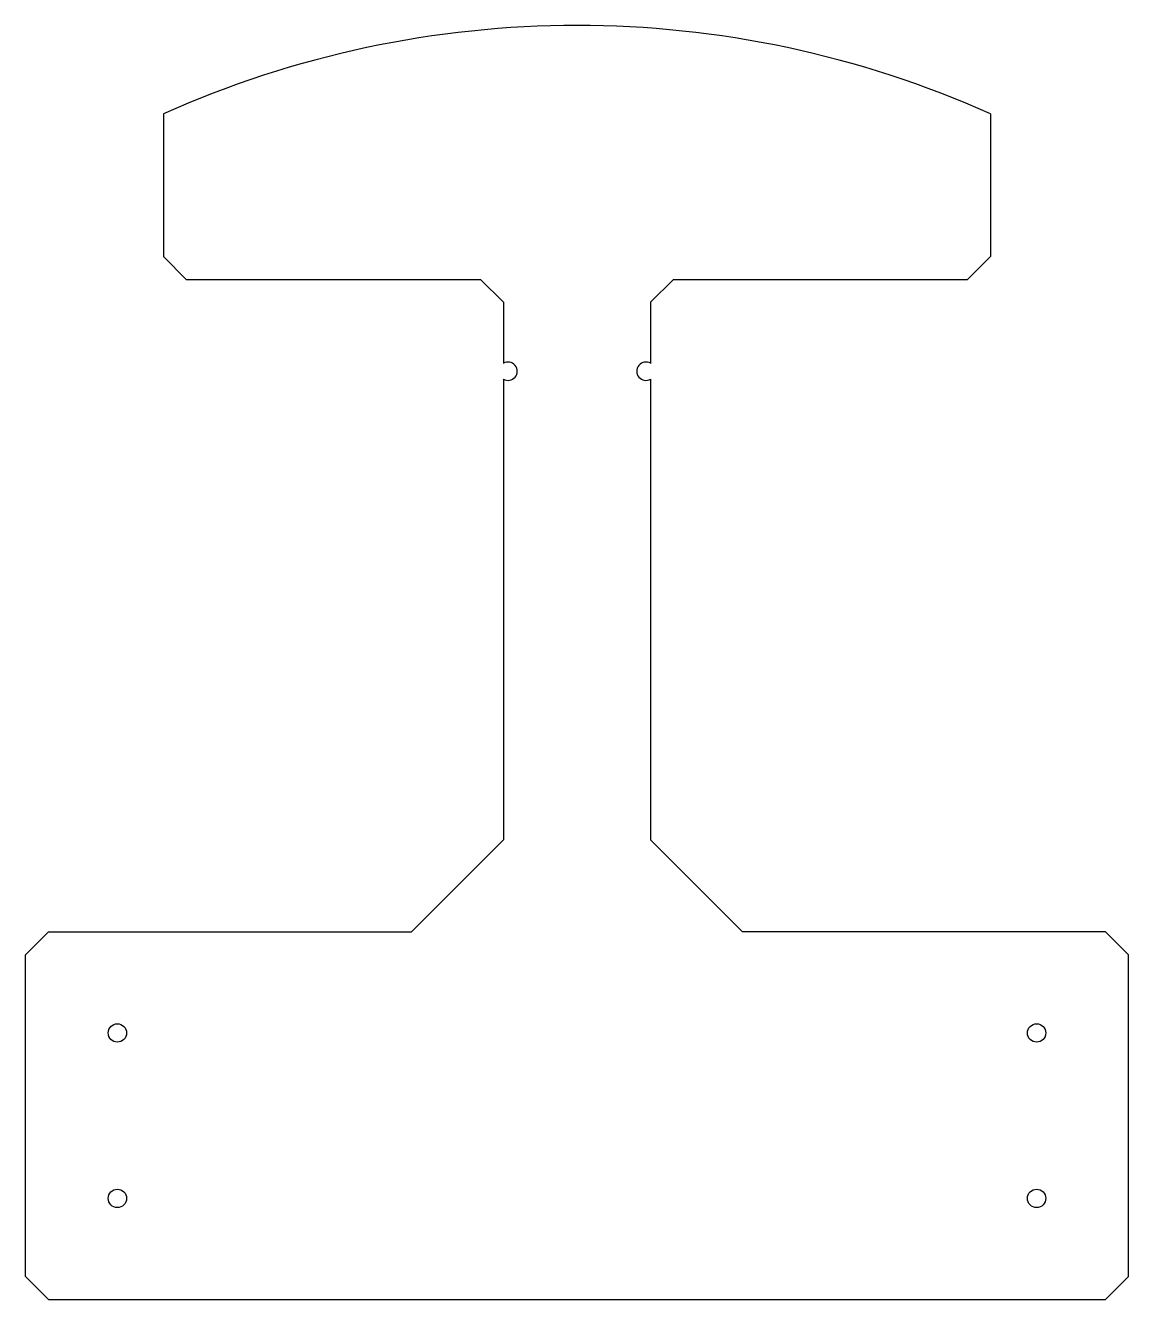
# Model space of a CAD drawing. Header units: millimetres. Extents: x -81 to 39, y -102 to 37.
import ezdxf

# ---------------------------------------------------------------- set-up
doc = ezdxf.new("R2010")
doc.units = ezdxf.units.MM

msp = doc.modelspace()

# ---------------------------------------------------------------- linework, layer by layer
at = {"color": 7, "linetype": 'Continuous'}
for p, q in [((-66.45, 27.34), (-66.45, 24.84)), ((23.55, 27.34), (23.55, 24.84)), ((-66.45, 24.84), (-66.45, 11.84)), ((23.55, 24.84), (23.55, 11.84)), ((-66.45, 11.84), (-63.95, 9.34)), ((21.05, 9.34), (23.55, 11.84)), ((-63.95, 9.34), (-31.95, 9.34)), ((-31.95, 9.34), (-29.45, 6.84)), ((-10.95, 9.34), (-13.45, 6.84)), ((-10.95, 9.34), (21.05, 9.34)), ((-29.45, 6.84), (-29.45, 0.2)), ((-13.45, 6.84), (-13.45, 0.2)), ((-29.45, -1.53), (-29.45, -51.66)), ((-13.45, -1.53), (-13.45, -51.66)), ((-29.45, -51.66), (-39.45, -61.66)), ((-13.45, -51.66), (-3.45, -61.66)), ((-81.45, -64.16), (-78.95, -61.66)), ((-78.95, -61.66), (-39.45, -61.66)), ((36.05, -61.66), (-3.45, -61.66)), ((38.55, -64.16), (36.05, -61.66)), ((-81.45, -99.16), (-81.45, -64.16)), ((38.55, -99.16), (38.55, -64.16)), ((-78.95, -101.66), (-81.45, -99.16)), ((36.05, -101.66), (38.55, -99.16)), ((-78.95, -101.66), (36.05, -101.66))]:
    msp.add_line(p, q, dxfattribs=at)
for centre in [(-71.45, -72.66), (28.55, -72.66), (-71.45, -90.66), (28.55, -90.66)]:
    msp.add_circle(centre, 1, dxfattribs=at)
for centre, radius, start, end in [((-21.45, -73.04), 110, 65.8523, 114.1477), ((-28.95, -0.66), 1, 240, 120), ((-13.95, -0.66), 1, 60, 300)]:
    msp.add_arc(centre, radius, start, end, dxfattribs=at)

doc.saveas('drawing.dxf')
